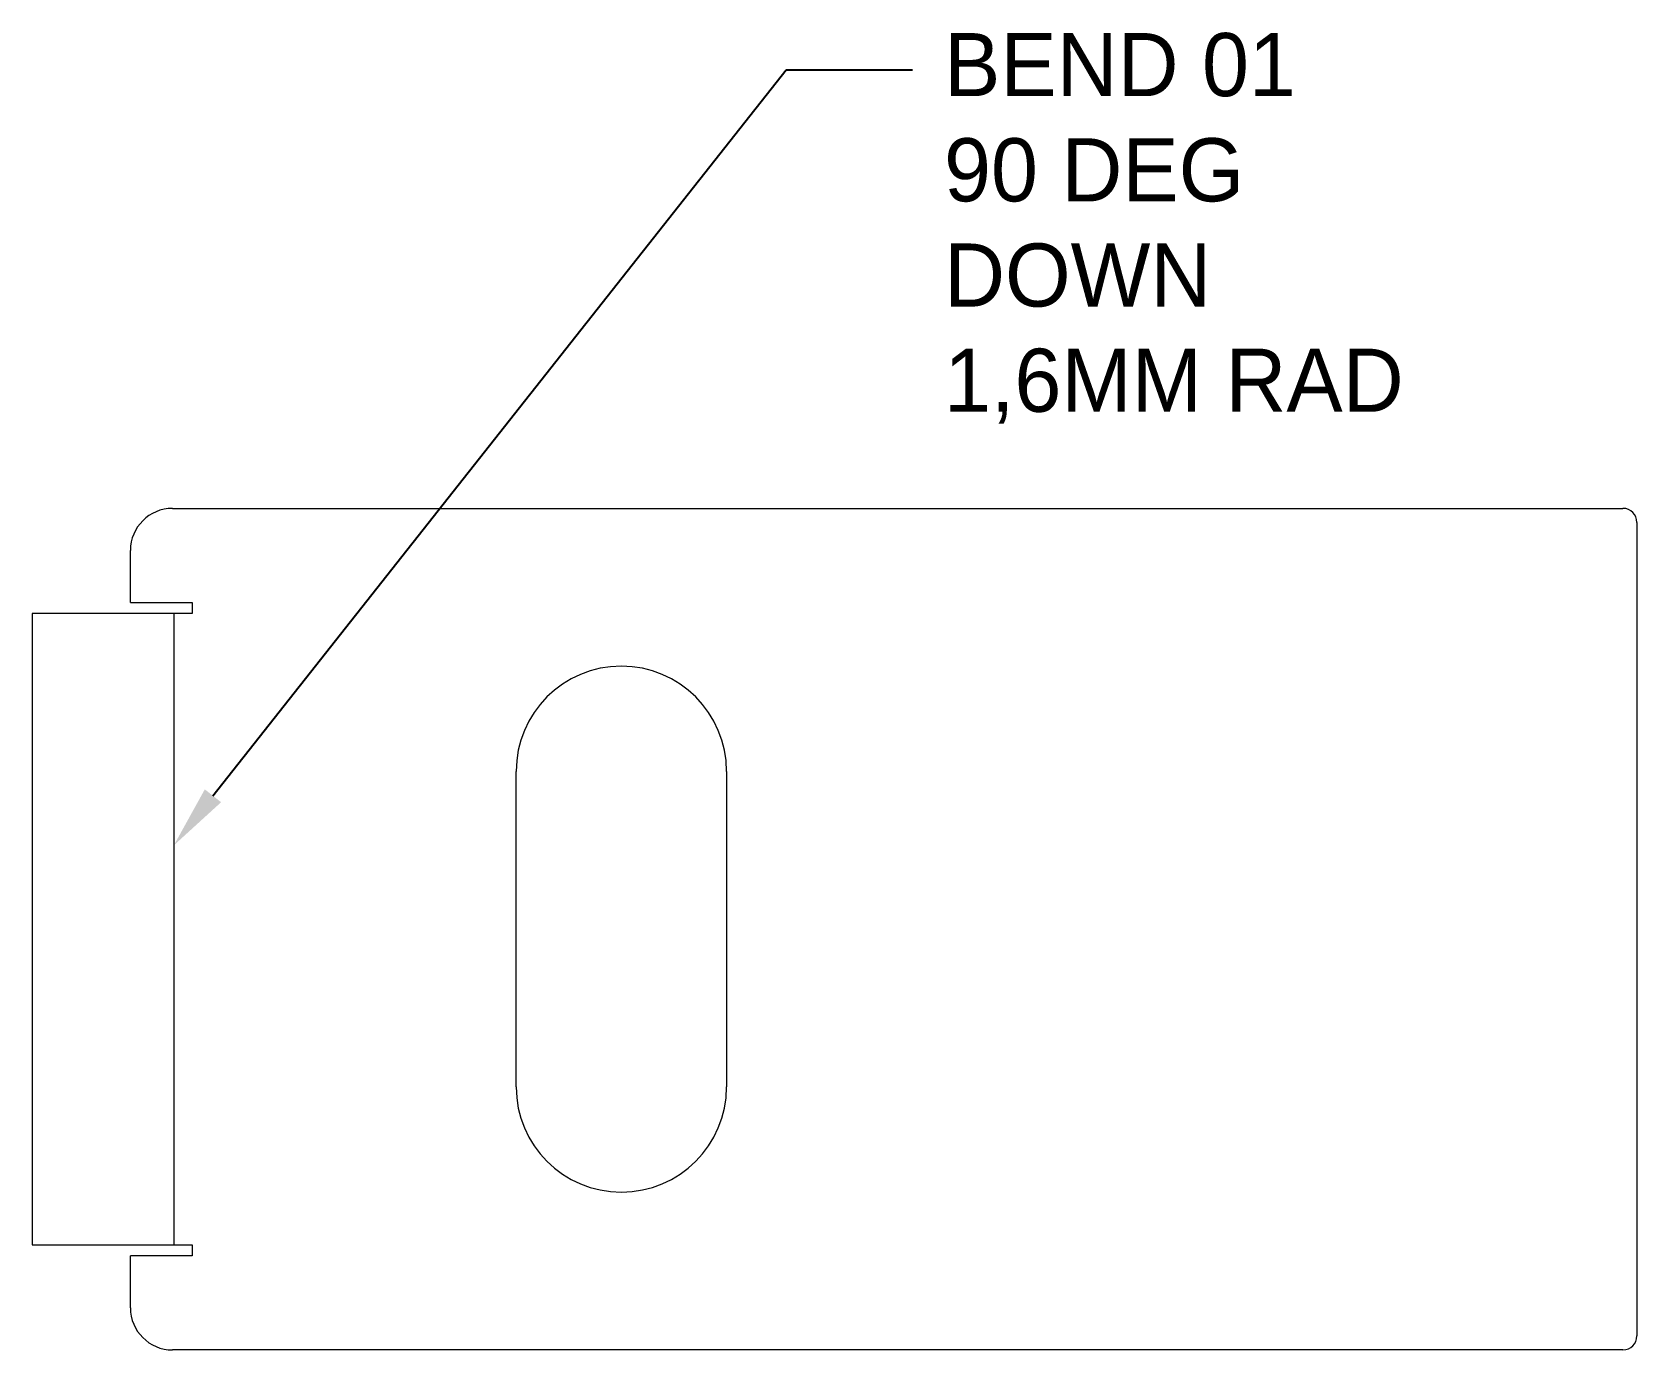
# Model space of a CAD drawing. Header units: millimetres. Extents: x 0 to 229, y -105 to 83.
import ezdxf
from ezdxf import colors
from ezdxf.entities.mleader import LeaderData, LeaderLine
from ezdxf.math import Vec2, Vec3

# ---------------------------------------------------------------- set-up
doc = ezdxf.new("R2010")
doc.units = ezdxf.units.MM
for name, color, linetype, lineweight in [('IV_BEND_DOWN', 7, 'Continuous', 5), ('IV_INTERIOR_PROFILES', 7, 'Continuous', 5), ('IV_OUTER_PROFILE', 7, 'Continuous', 5)]:
    doc.layers.add(name, color=color, linetype=linetype, lineweight=lineweight)

msp = doc.modelspace()

# ---------------------------------------------------------------- linework, layer by layer
at = {"layer": 'IV_BEND_DOWN'}
msp.add_line((20.21, 0), (20.21, -90), dxfattribs=at)
at = {"layer": 'IV_INTERIOR_PROFILES'}
for p, q in [((69.02, -67.5), (69.02, -22.5)), ((99.02, -22.5), (99.02, -67.5))]:
    msp.add_line(p, q, dxfattribs=at)
for centre, start, end in [((84.02, -22.5), 0, 180), ((84.02, -67.5), 180, 0)]:
    msp.add_arc(centre, 15, start, end, dxfattribs=at)
at = {"layer": 'IV_OUTER_PROFILE'}
for p, q in [((20.02, 15), (226.82, 15)), ((228.82, 13), (228.82, -103)), ((14.02, 1.6), (14.02, 9)), ((22.82, 0), (0, 0)), ((0, 0), (0, -90)), ((14.02, 1.6), (22.82, 1.6)), ((22.82, 1.6), (22.82, 0)), ((0, -90), (22.82, -90)), ((22.82, -90), (22.82, -91.6)), ((14.02, -99), (14.02, -91.6)), ((22.82, -91.6), (14.02, -91.6)), ((226.82, -105), (20.02, -105))]:
    msp.add_line(p, q, dxfattribs=at)
for centre, radius, start, end in [((20.02, 9), 6, 90, 180), ((226.82, 13), 2, 360, 90), ((20.02, -99), 6, 180, 270), ((226.82, -103), 2, 270, 0)]:
    msp.add_arc(centre, radius, start, end, dxfattribs=at)

# ---------------------------------------------------------------- leaders
ml = msp.add_multileader_mtext('Standard')
ml.set_content('BEND 01\\P90 DEG\\PDOWN \\P1,6MM RAD', color=256)
ml.set_leader_properties()
ml.build(insert=Vec2(0, 0))
ml.multileader.update_dxf_attribs({"text_right_attachment_type": 6, "dogleg_length": 0.36, "arrow_head_size": 9, "scale": 50})
ctx = ml.context
ctx.base_point, ctx.scale, ctx.char_height, ctx.arrow_head_size, ctx.landing_gap_size, ctx.plane_origin = Vec3(125.53, 77.53), 50, 9, 9, 4.5, Vec3(180.04, -33.05)
ctx.right_attachment = 6
notes = []
notes.append((ctx, [(0, (1, 1, 0), (107.53, 77.53), (1, 0), 18, [(0, [(20.21, -33.05)], 0, [])])]))
ctx.mtext.insert, ctx.mtext.flow_direction = Vec3(130.03, 82.78), 5
for ctx, leaders in notes:
    for number, flags, end, landing, length, lines in leaders:
        leader = LeaderData()
        leader.index, (leader.has_last_leader_line, leader.has_dogleg_vector, leader.attachment_direction) = number, flags
        leader.last_leader_point, leader.dogleg_vector, leader.dogleg_length = Vec3(end), Vec3(landing), length
        for number, points, colour, breaks in lines:
            line = LeaderLine()
            line.index, line.vertices, line.color, line.breaks = number, Vec3.list(points), colors.encode_raw_color(colour), breaks
            leader.lines.append(line)
        ctx.leaders.append(leader)

doc.saveas('drawing.dxf')
